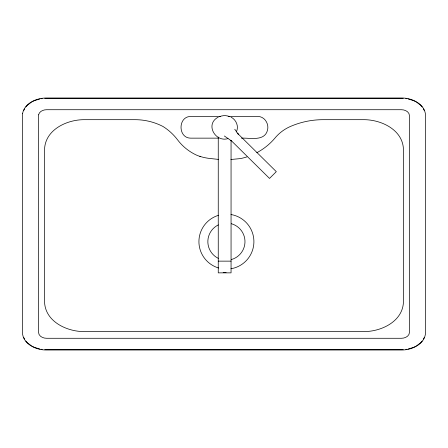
<?xml version="1.0" encoding="UTF-8"?>
<svg xmlns="http://www.w3.org/2000/svg" width="448" height="448" viewBox="0 0 448 448"><rect width="100%" height="100%" fill="white"/><g stroke="black" fill="none" stroke-linecap="round" stroke-linejoin="round"><path stroke-width="0.67" d="M236.253 132.031C239.17 126.717 236.281 119.801 231.056 117.152M23.71 110.583L24.461 108.976M423.539 339.024L424.29 337.417M25.838 106.943L27.569 105.062L31.399 102.228M422.162 341.057L420.431 342.938L416.601 345.772M218.254 117.152C204.719 124.04 215.32 142.548 227.97 138.622M31.987 101.853L34.07 100.839M413.93 347.161L416.013 346.147M219.492 116.682C222.723 115.265 226.587 115.265 229.818 116.682M34.591 100.587L39.782 98.991M413.409 347.413L408.218 349.009M40.992 98.756L42.224 98.577M405.776 349.423L407.008 349.244M223.205 272.63L226.106 272.63M230.899 159.499L240.47 158.586A61.55 61.55 0 0 0 246.949 156.873M44.716 98.336L403.284 98.336M403.284 349.664L44.716 349.664M220.5 116.463L190.674 116.463C177.822 116.48 177.822 138.124 190.674 138.146L218.422 138.146M228.133 116.463L257.958 116.463C264.695 116.491 269.186 123.906 267.518 130.11C264.628 141.747 249.855 137.715 241.388 138.146M218.254 261.139L231.056 261.139M218.54 159.41L209.748 158.463A51.268 51.268 0 0 1 200.424 156.542L197.411 155.523A49.986 49.986 0 0 1 177.593 139.86A54.65 54.65 0 0 0 163.033 126.504A60.71 60.71 0 0 0 135.078 119.683L84.896 119.683C67.508 119.364 45.472 129.343 44.576 148.988L44.576 302.294C45.472 321.938 67.508 331.918 84.896 331.598L363.104 331.598C380.492 331.918 402.528 321.938 403.424 302.294L403.424 148.988C402.528 129.343 380.492 119.364 363.104 119.683L323.137 119.683A82.27 82.27 0 0 0 290.444 126.459A41.636 41.636 0 0 0 274.551 138.566A61.55 61.55 0 0 1 256.822 152.695M405.776 98.577L407.008 98.756M40.992 349.244L42.224 349.423M200.334 156.514L199.83 156.341M408.218 98.991L413.409 100.587M39.782 349.009L34.591 347.413M413.93 100.839L416.013 101.853M31.987 346.147L34.07 347.161M416.601 102.228L420.431 105.062L422.162 106.943M31.399 345.772L27.569 342.938L25.838 341.057M224.353 135.99L231.375 140.829M238.616 134.49L237.703 133.515L276.31 171.651L269.517 178.433L230.905 140.297M234.763 129.248L238.174 134.047M423.539 108.976L424.29 110.583M23.71 337.417L24.461 339.024M231.056 140.521L231.056 272.86L218.254 272.86L218.254 137.077M231.241 223.698A18.581 18.581 0 0 1 231.241 259.577M218.333 258.362A18.581 18.581 0 0 1 218.333 224.913M230.989 214.525A27.496 27.496 0 0 1 230.989 268.75M218.663 268.016A27.496 27.496 0 0 1 218.663 215.258M22.607 113.288L22.4 332.416C22.938 344.204 36.159 350.19 46.592 350L401.408 350C411.841 350.19 425.062 344.204 425.6 332.416L425.6 115.584C425.062 103.796 411.841 97.81 401.408 98L46.592 98C36.77 97.944 24.959 102.788 22.607 113.288M38.595 114.817L38.528 332.416C38.707 336.347 43.114 338.341 46.592 338.279L401.408 338.279C404.886 338.341 409.293 336.347 409.472 332.416L409.472 115.584C409.293 111.653 404.886 109.659 401.408 109.721L46.592 109.721C43.316 109.704 39.379 111.317 38.595 114.817"/></g></svg>
